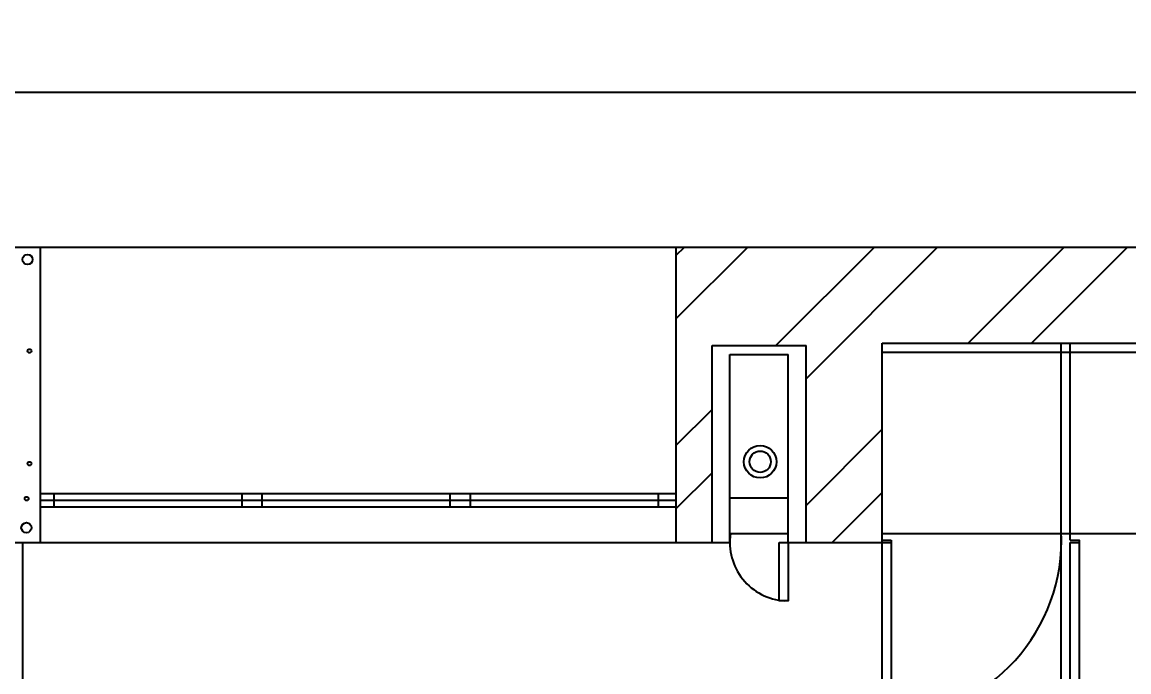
# Model space of a CAD drawing. Header units: inches. Extents: x 9 to 2198, y -380 to 182.
# Drawn here: x 531.1 to 654.8, y -26.5 to 46.1 of the extents above; entities that cross this region are included whole.
import ezdxf

# ---------------------------------------------------------------- set-up
doc = ezdxf.new("R2010")
doc.units = ezdxf.units.IN
doc.header["$MEASUREMENT"] = 0
doc.header["$PDMODE"] = 32
doc.header["$PDSIZE"] = -10
for name, color, linetype in [('beam', 50, 'Continuous'), ('dimensions', 230, 'Continuous'), ('outer wall', 10, 'Continuous'), ('pillar hatching', 40, 'Continuous')]:
    doc.layers.add(name, color=color, linetype=linetype)
doc.styles.get("Standard").update_dxf_attribs({"font": 'arial.ttf'})
doc.dimstyles.get("Standard").update_dxf_attribs({"dimtxt": 11.9795, "dimasz": 0.18, "dimexe": 0.18, "dimexo": 0.0625, "dimgap": 0.09, "dimtad": 0, "dimtih": 1, "dimtoh": 1, "dimdec": 4, "dimzin": 0, "dimdsep": 46, "dimtxsty": 'Standard', "dimcen": 0.09, "dimadec": 0, "dimazin": 0, "dimtfac": 1, "dimtdec": 4, "dimtofl": 0, "dimtmove": 0, "dimatfit": 3, "dimfxl": 1, "dimtolj": 1, "dimtzin": 0, "dimarcsym": 0})

# ---------------------------------------------------------------- blocks, each defined once
blk = doc.blocks.new('*D47')
at = {"layer": 'Defpoints', "color": 0, "transparency": 16777216}
for p in [(791.19, 38.21), (9.19, 20.94), (791.19, 20.94)]:
    blk.add_point(p, dxfattribs=at)
at = {"layer": 'dimensions', "color": 0, "lineweight": -2, "transparency": 16777216}
for p, q in [((9.19, 21.01), (9.19, 38.39)), ((791.19, 21.01), (791.19, 38.39)), ((9.37, 38.21), (366, 38.21)), ((791.01, 38.21), (434.39, 38.21))]:
    blk.add_line(p, q, dxfattribs=at)
at = {"layer": 'dimensions', "color": 0, "transparency": 16777216}
for points in [[(9.37, 38.24), (9.37, 38.18), (9.19, 38.21)], [(791.01, 38.24), (791.01, 38.18), (791.19, 38.21)]]:
    blk.add_solid(points, dxfattribs=at)
at = {"layer": 'dimensions', "color": 0, "transparency": 16777216, "insert": (400.19, 38.21), "char_height": 11.9795, "attachment_point": 5}
blk.add_mtext('\\A1;782.0000', dxfattribs=at)

msp = doc.modelspace()

# ---------------------------------------------------------------- linework, layer by layer
at = {"layer": 'beam'}
for p, q in [((647.19477, -10.87271), (647.19477, 10.2266)), ((647.19477, -138.55658), (647.19477, -11.05658)), ((531.19477, -138.55658), (531.19477, -12.05658))]:
    msp.add_line(p, q, dxfattribs=at)
at = {"layer": 'outer wall'}
for p, q in [((9.19477, 20.94342), (791.19477, 20.94342)), ((533.19477, -12.05658), (533.19477, 20.94342)), ((604.19477, -12.05658), (604.19477, 20.94342)), ((608.19477, 9.94342), (618.69477, 9.94342)), ((608.19477, -12.05658), (608.19477, 9.94342)), ((618.69477, -12.05658), (618.69477, 9.94342)), ((627.19006, 10.2266), (687.19006, 10.2266)), ((627.19006, -11.7734), (627.19006, 10.2266)), ((647.19006, -10.7734), (647.19006, 10.2266)), ((648.19006, -11.7734), (648.19006, 10.2266)), ((610.19477, 8.94342), (616.69477, 8.94342)), ((610.19477, -12.05658), (610.19477, 8.94342)), ((616.69477, -12.05658), (616.69477, 8.94342)), ((627.19006, 9.2266), (686.19006, 9.2266)), ((533.19598, -6.55658), (604.19598, -6.55658)), ((533.19598, -8.05658), (533.19598, -6.55658)), ((533.19598, -7.30658), (604.19598, -7.30658)), ((534.69598, -8.05658), (534.69598, -6.55658)), ((555.69598, -8.05658), (555.69598, -6.55658)), ((557.94598, -8.05658), (557.94598, -6.55658)), ((578.94598, -8.05658), (578.94598, -6.55658)), ((581.19598, -8.05658), (581.19598, -6.55658)), ((602.19598, -8.05658), (602.19598, -6.55658)), ((610.19477, -7.05658), (616.69477, -7.05658)), ((533.19598, -8.05658), (604.19598, -8.05658)), ((610.19477, -11.05658), (616.69477, -11.05658)), ((610.19477, -11.05658), (616.69477, -11.05658)), ((627.19006, -11.05658), (678.69477, -11.05658)), ((627.19006, -11.05658), (687.19006, -11.05658)), ((434.69477, -12.05658), (610.19477, -12.05658)), ((615.69477, -12.05658), (628.19006, -12.05658)), ((648.19006, -12.05658), (649.19006, -12.05658))]:
    msp.add_line(p, q, dxfattribs=at)
at = {"layer": 'outer wall', "linetype": 'Continuous'}
for p, q in [((604.19477, 20.02896), (605.10923, 20.94342)), ((604.19477, 12.9579), (612.1803, 20.94342)), ((615.32244, 9.94342), (626.32244, 20.94342)), ((618.69477, 6.24469), (633.39351, 20.94342)), ((636.81882, 10.2266), (647.19477, 20.60256)), ((647.19477, 20.60256), (647.53564, 20.94342)), ((647.19477, 13.53149), (654.60671, 20.94342)), ((643.88989, 10.2266), (647.19477, 13.53149)), ((604.19477, -1.18424), (608.19477, 2.81576)), ((618.69477, -7.89744), (627.19006, 0.59784)), ((604.19477, -8.25531), (608.19477, -4.25531)), ((621.60671, -12.05658), (627.19006, -6.47323))]:
    msp.add_line(p, q, dxfattribs=at)
at = {"layer": 'outer wall'}
for points in [[(615.69477, -12.05658), (616.69477, -12.05658), (616.69477, -18.55658), (615.69477, -18.55658)], [(628.19006, -11.7734), (628.19006, -31.7734), (627.19006, -31.7734), (627.19006, -11.7734)]]:
    msp.add_lwpolyline(points, close=True, dxfattribs=at)
msp.add_lwpolyline([(648.19006, -11.7734), (649.19006, -11.7734), (649.19006, -30.7734), (648.19006, -30.7734), (648.19006, -12.05658)], dxfattribs=at)
for centre, radius in [((613.56864, -3.0244), 1.81502), ((613.56864, -3.0244), 1.18965), ((616.69477, -12.05658), 3.410605131648481e-13)]:
    msp.add_circle(centre, radius, dxfattribs=at)
for centre, radius, start, end in [((616.69477, -12.05658), 6.51245, 171.167176, 266.4560744), ((627.19006, -11.7734), 20.02498, 272.8624052, 2.8624052), ((648.19006, -11.7734), 19.11858, 270, 2.9982317)]:
    msp.add_arc(centre, radius, start, end, dxfattribs=at)
at = {"layer": 'pillar hatching'}
for centre, radius in [((531.74049, 19.56093), 0.56589), ((531.94981, 9.34886), 0.21161), ((531.94981, -3.23198), 0.21161), ((531.63201, -7.14672), 0.21161), ((531.60437, -10.38941), 0.56589)]:
    msp.add_circle(centre, radius, dxfattribs=at)

# ---------------------------------------------------------------- dimensions: what is measured, and where the dimension line sits
at = {"layer": 'dimensions'}
dim = msp.add_linear_dim(base=(791.19477, 38.21089), p1=(9.19477, 20.94342), p2=(791.19477, 20.94342), dimstyle='Standard', dxfattribs=at)
dim.commit()
dim.dimension.update_dxf_attribs({"geometry": '*D47', "text_midpoint": (400.19477, 38.21089)})

doc.saveas('drawing.dxf')
